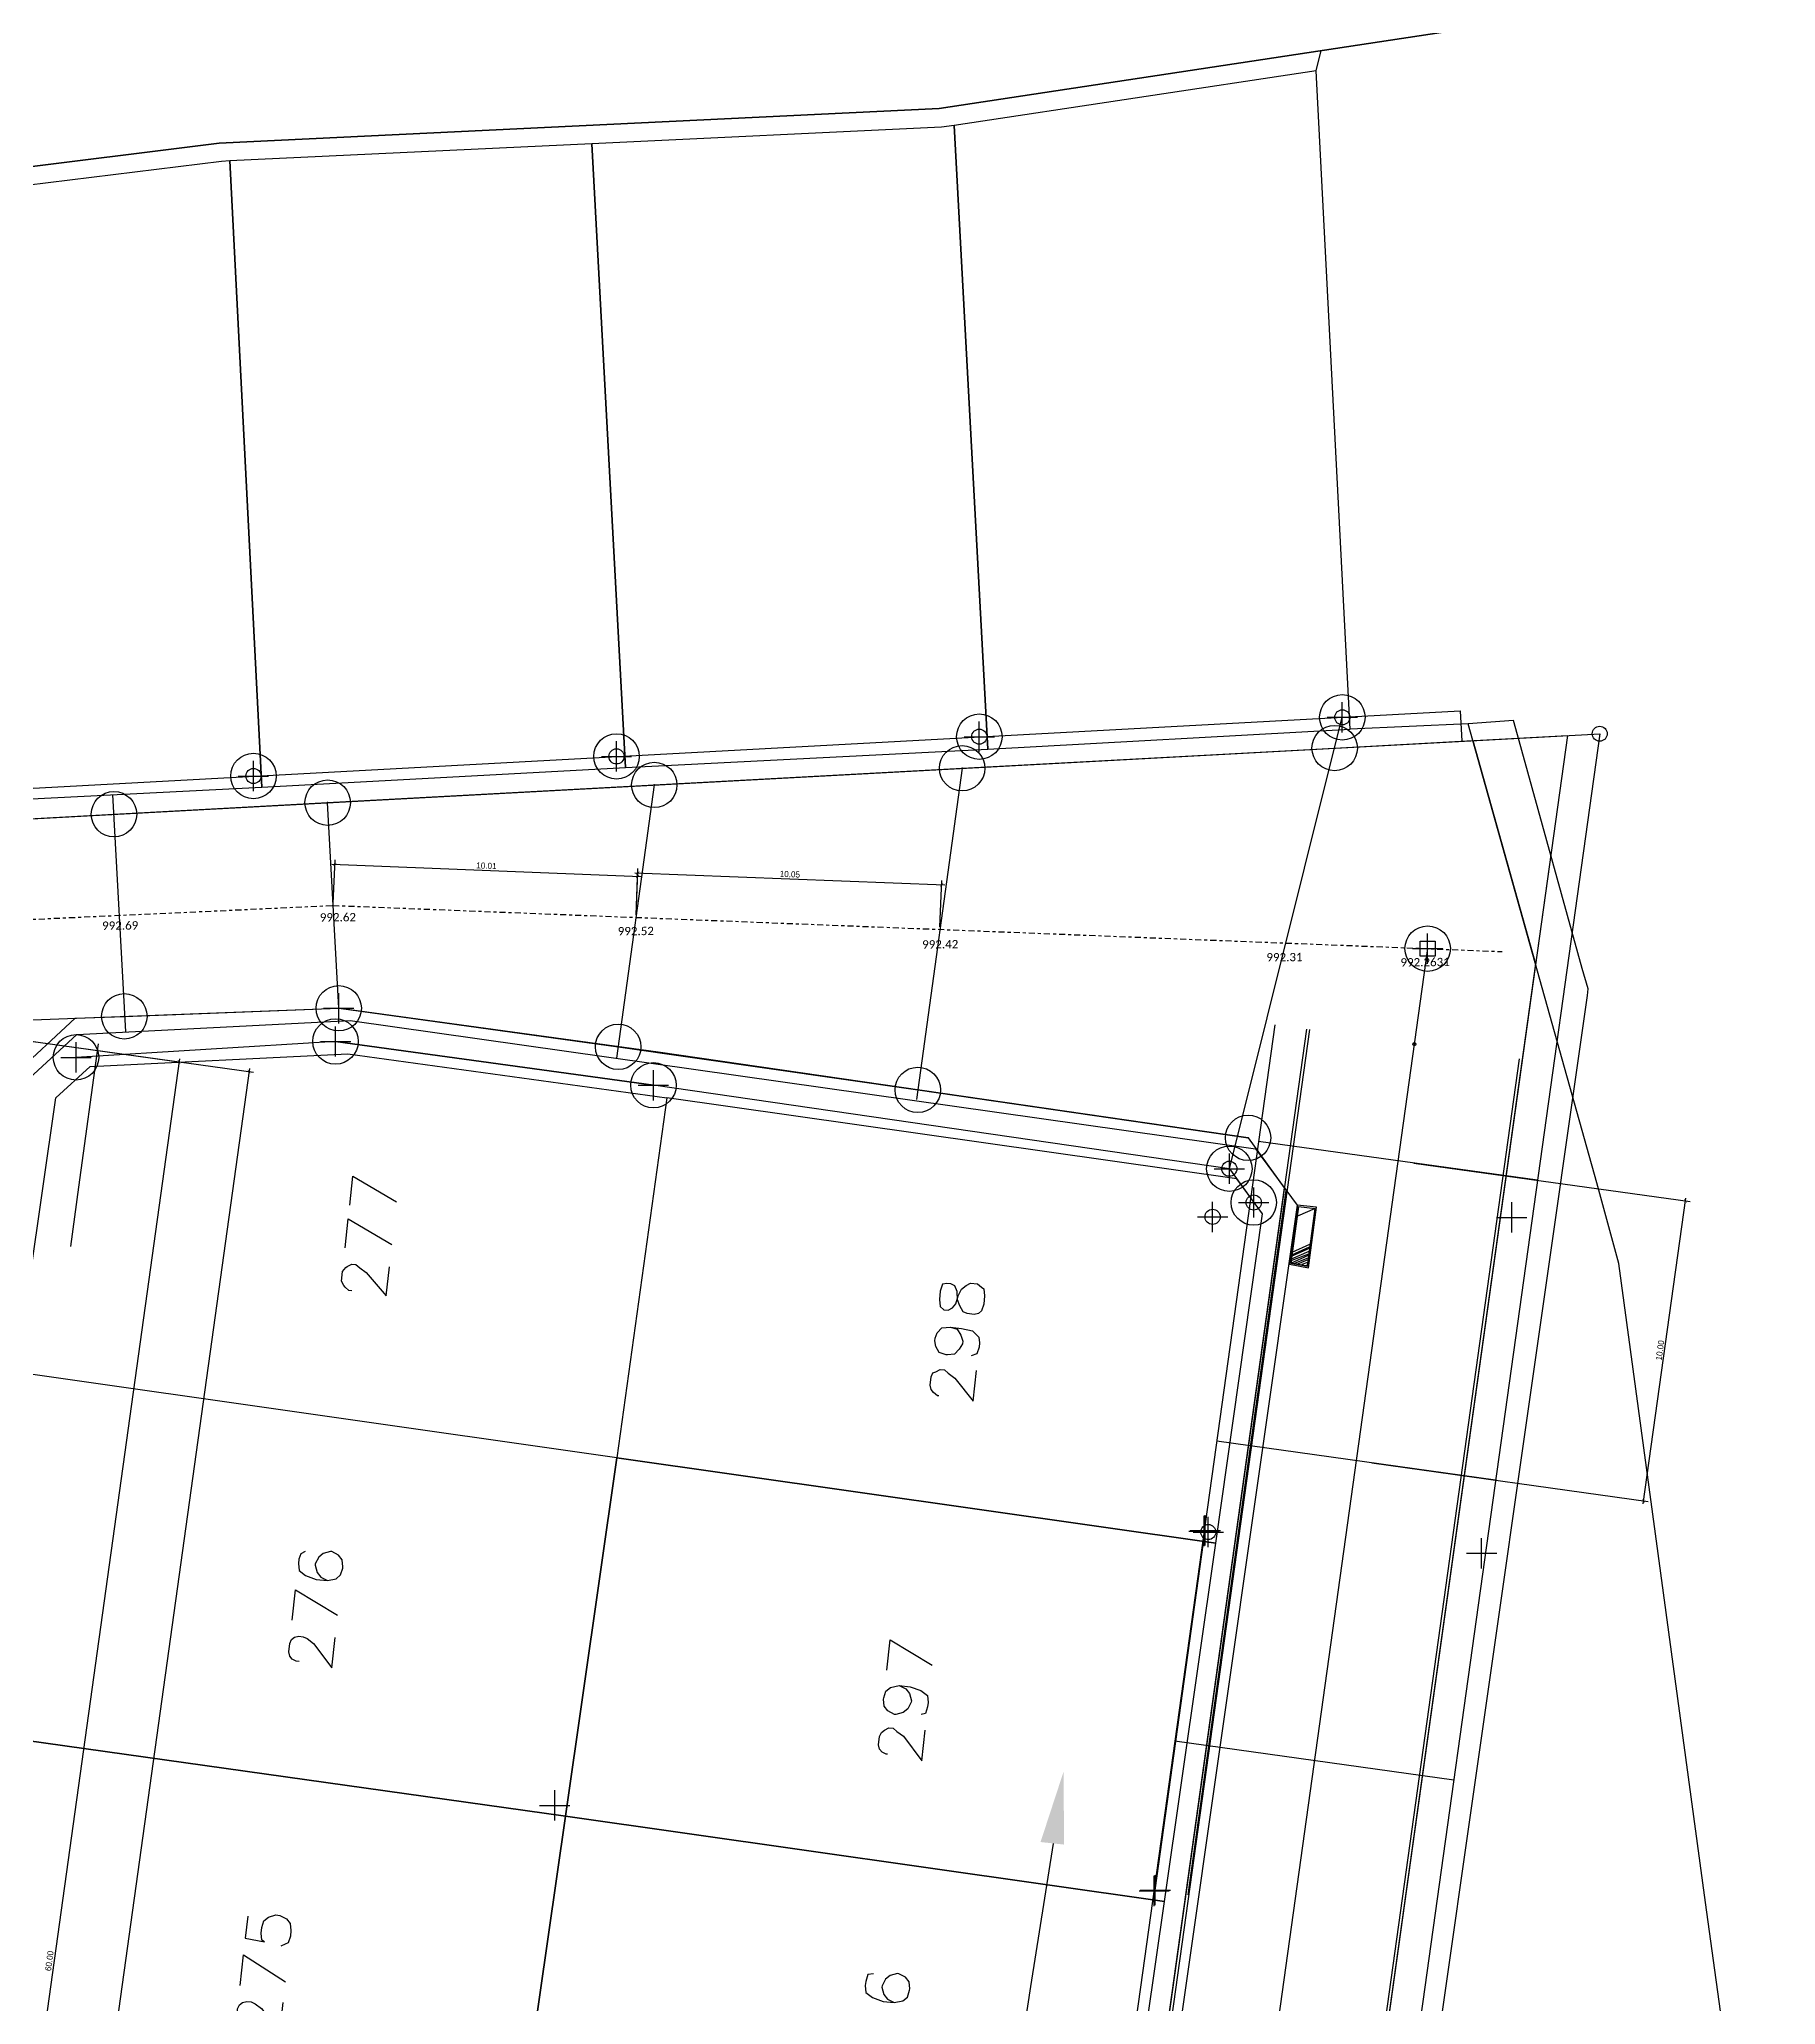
# Model space of a CAD drawing. Header units: metres. Extents: x 678 to 2349, y 417 to 1219.
# Drawn here: x 1029.1 to 1086.5, y 1113.1 to 1178 of the extents above; entities that cross this region are included whole.
import ezdxf

# ---------------------------------------------------------------- set-up
doc = ezdxf.new("R2010")
doc.units = ezdxf.units.M
doc.header["$PDMODE"] = 32
doc.header["$PDSIZE"] = 1.5
doc.linetypes.add('CENTRO1', pattern=[0.44, 0.2, -0.08, 0.08, -0.08])
for name, color, linetype in [('12-CONDICIONES EXISTENTES', 2, 'Continuous'), ('C-ANNO-MATC-TEXT', 150, 'Continuous'), ('C-ROAD-CNTR-N', 92, 'Continuous'), ('C-ROAD-PROF-TEXT', 11, 'Continuous'), ('C-ROAD-STAN', 11, 'Continuous'), ('PUNTOS V', 4, 'Continuous'), ('V-NODE', 1, 'Continuous'), ('V-SITE-VEGE', 80, 'Continuous')]:
    doc.layers.add(name, color=color, linetype=linetype)
for name, color, linetype, true_color in [('PDF2_area escolar', 7, 'Continuous', 0x989898), ('PDF_Geometry', 7, 'Continuous', 0x797979), ('PDF_Solid Fills', 7, 'Continuous', 0x797979)]:
    doc.layers.add(name, color=color, linetype=linetype, true_color=true_color)
doc.styles.add('CITY2', font='stylu.ttf', dxfattribs={"height": 0.2})
doc.styles.get("Standard").update_dxf_attribs({"font": 'arial.ttf'})
doc.dimstyles.new('COTAS2', dxfattribs={"dimtxt": 0.02, "dimasz": 0.1, "dimexe": 0.15, "dimexo": 0.08, "dimgap": 0.05, "dimtad": 1, "dimzin": 0, "dimdsep": 46, "dimtxsty": 'CITY2', "dimblk": 'ARCHTICK', "dimcen": 1, "dimdle": 0.1, "dimclrd": 1, "dimclre": 1, "dimclrt": 2, "dimadec": 0, "dimazin": 0, "dimtfac": 1, "dimtofl": 0, "dimtmove": 0, "dimatfit": 3, "dimldrblk": 'ARCHTICK', "dimfxl": 0.18, "dimtolj": 1, "dimtzin": 0, "dimarcsym": 0})

# ---------------------------------------------------------------- blocks, each defined once
blk = doc.blocks.new('base')
at = {"layer": 'PDF_Geometry', "lineweight": 25, "extrusion": (-0.000787417, 0.063364, 0.99799), "elevation": 0.026}
for points in [[(-314.355, -197.288), (-299.601, -195.681), (-292.744, -194.188), (-282.663, -192.111), (-274.476, -190.361), (-258.037, -185.154), (-248.029, -180.61), (-240.539, -177.71), (-228.643, -174.042), (-222.733, -172.714), (-217.384, -171.04), (-209.935, -169.248), (-202.16, -164.759), (-196.196, -160.284), (-195.073, -159.817), (-178.095, -157.457), (-154.298, -156.614), (-136.667, -154.611), (-124.436, -153.164), (-118.066, -151.474), (-100.79, -146.646), (-80.955, -140.967), (-73.385, -139.328), (-61.694, -135.822), (-40.504, -131.604), (-37.727, -130.872), (-17.661, -129.441), (1.311, -127.461), (21.092, -124.929), (41.006, -122.83), (47.376, -123.458), (63.592, -123.186), (81.402, -124.312), (85.639, -96.072), (88.705, -66.393), (92.811, -40.781), (97.16, -22.386), (100.596, -1.562), (102.483, 8.32), (109.691, 37.361), (117.528, 76.62), (126.217, 115.638), (131.513, 149.592), (134.682, 173.973), (136.916, 195.591), (139.956, 229.678), (141.558, 250.676), (142.614, 271.37), (143.252, 283.21), (147.066, 312.938), (152.58, 355.631), (153.554, 396.042), (150.869, 418.02), (151.777, 438.639), (150.959, 458.028), (151.777, 438.639), (150.869, 418.02), (153.554, 396.042), (152.58, 355.631), (147.066, 312.938), (143.252, 283.21), (142.614, 271.37), (141.558, 250.676), (139.956, 229.678), (136.916, 195.591), (134.682, 173.973), (131.513, 149.592), (126.217, 115.638), (117.528, 76.62), (109.691, 37.361), (102.483, 8.32), (100.596, -1.562), (97.16, -22.386), (92.811, -40.781), (88.705, -66.393), (85.639, -96.072), (81.402, -124.312), (63.592, -123.186), (47.376, -123.458), (41.006, -122.83), (21.092, -124.929), (1.311, -127.461), (-17.661, -129.441), (-37.727, -130.872), (-40.504, -131.604), (-61.694, -135.822), (-73.385, -139.328), (-80.955, -140.967), (-100.79, -146.646), (-118.066, -151.474), (-124.436, -153.164), (-136.667, -154.611), (-154.298, -156.614), (-178.095, -157.457), (-195.073, -159.817), (-196.196, -160.284), (-202.16, -164.759), (-209.935, -169.248), (-217.384, -171.04), (-222.733, -172.714), (-228.643, -174.042), (-240.539, -177.71), (-248.029, -180.61), (-258.037, -185.154), (-274.476, -190.361), (-282.663, -192.111), (-292.744, -194.188), (-299.601, -195.681), (-314.355, -197.288), (-312.178, -178.446), (-309.146, -157.898), (-306.876, -132.899), (-305.823, -118.002), (-298.643, -78.802), (-291.055, -45.077), (-282.252, -15.116), (-275.645, 10.473), (-270.319, 33.898), (-263.825, 63.164), (-258.15, 86.408), (-284.424, 123.888)], [(-212.717, -13.755), (-225.054, -11.852), (-224.271, -6.892), (-226.643, -6.56), (-224.271, -6.892), (-225.054, -11.852), (-212.717, -13.755), (-212.402, -16.529), (-210.533, -31.037), (-208.664, -45.544), (-208.205, -49.819), (-207.573, -57.268), (-206.945, -64.763), (-206.131, -70.704), (-205.316, -76.645), (-202.67, -97.785), (-200.074, -118.964), (-199.377, -121.645), (-195.323, -136.879), (-191.412, -136.748), (-190.561, -158.552), (-190.735, -159.226), (-195.073, -159.817), (-196.196, -160.284), (-202.16, -164.759), (-209.935, -169.248), (-213.277, -170.051), (-213.359, -169.577), (-218.448, -150.23), (-210.166, -148.075), (-219.749, -78.662), (-229.377, -9.244), (-211.582, -137.888)], [(-183.278, -24.583), (-189.381, -23.662), (-189.487, -24.159), (-189.624, -24.143), (-189.441, -23.005), (-188.857, -19.32), (-188.78, -18.68), (-182.363, -19.685), (-199.15, -127.84), (-199.177, -128.068), (-198.98, -128.741), (-196.947, -136.498), (-196.819, -136.977), (-195.323, -136.879)], [(-149.925, -126.861), (-149.215, -122.124), (-148.932, -120.164)], [(-158.172, -121.416), (-158.288, -122.376), (-159.713, -121.508)], [(-189.512, -120.979), (-189.241, -119.11), (-189.784, -118.998), (-190.061, -120.912), (-189.474, -120.659)], [(-158.001, -119.999), (-158.117, -120.959), (-159.543, -120.091)], [(-189.241, -119.11), (-189.828, -119.364)], [(-189.252, -119.201), (-189.833, -119.41)], [(-189.257, -119.247), (-189.844, -119.501)], [(-189.268, -119.339), (-189.856, -119.592)], [(-189.274, -119.384), (-189.861, -119.638)], [(-189.285, -119.476), (-189.872, -119.73)], [(-189.332, -119.099), (-189.817, -119.273)], [(-158.202, -118.584), (-158.11, -118.595), (-157.984, -118.702), (-157.944, -118.754), (-157.869, -118.902), (-157.908, -119.222), (-158.016, -119.348), (-158.067, -119.388), (-158.215, -119.463), (-158.352, -119.446), (-158.478, -119.339), (-158.69, -119.174), (-159.339, -118.4), (-159.455, -119.36)], [(-189.469, -119.083), (-189.811, -119.227)], [(-189.607, -119.066), (-189.8, -119.135)], [(-189.692, -119.009), (-189.789, -119.044)], [(-177.966, -117.13), (-178.189, -117.056), (-178.304, -116.857), (-178.374, -116.663), (-178.363, -116.572), (-178.249, -116.4), (-178.09, -116.234), (-177.856, -116.216), (-177.81, -116.221), (-177.587, -116.294), (-177.472, -116.494), (-177.448, -116.682), (-177.459, -116.773), (-177.527, -116.951), (-177.686, -117.117), (-177.966, -117.13), (-178.332, -117.086), (-178.692, -116.996), (-178.898, -116.786), (-178.922, -116.597), (-178.906, -116.46), (-178.832, -116.237), (-178.638, -116.168)], [(-177.554, -114.861), (-177.508, -114.866), (-177.382, -114.974), (-177.301, -115.077), (-177.272, -115.219), (-177.305, -115.494), (-177.367, -115.625), (-177.464, -115.66), (-177.613, -115.735), (-177.75, -115.718), (-177.876, -115.61), (-178.088, -115.446), (-178.691, -114.677), (-178.812, -115.683)], [(-156.561, -109.971), (-156.413, -109.896), (-156.345, -109.718), (-156.329, -109.581), (-156.347, -109.347), (-156.559, -109.183), (-156.914, -109.047), (-157.279, -109.003), (-157.565, -109.061), (-157.718, -109.182), (-157.791, -109.405), (-157.797, -109.451), (-157.779, -109.685), (-157.658, -109.839), (-157.441, -109.957), (-157.395, -109.963), (-157.155, -109.899), (-157.002, -109.778), (-156.883, -109.561), (-156.877, -109.515), (-156.941, -109.276), (-157.062, -109.122), (-157.279, -109.003)], [(-156.103, -107.707), (-156.224, -108.713), (-157.604, -107.851)], [(-156.309, -106.338), (-156.218, -106.349), (-156.086, -106.411), (-156.006, -106.513), (-155.976, -106.656), (-156.009, -106.93), (-156.072, -107.062), (-156.174, -107.142), (-156.317, -107.172), (-156.454, -107.155), (-156.585, -107.093), (-156.797, -106.928), (-157.395, -106.114), (-157.516, -107.12)], [(-175.721, -105.807), (-175.842, -106.813), (-177.222, -105.951)], [(-176.123, -105.295), (-176.34, -105.176), (-176.461, -105.023), (-176.525, -104.783), (-176.519, -104.737), (-176.4, -104.52), (-176.247, -104.399), (-176.007, -104.335), (-175.962, -104.341), (-175.744, -104.46), (-175.623, -104.614), (-175.605, -104.848), (-175.611, -104.893), (-175.684, -105.116), (-175.838, -105.237), (-176.123, -105.295), (-176.489, -105.251), (-176.843, -105.116), (-177.055, -104.951), (-177.073, -104.717), (-177.057, -104.58), (-176.984, -104.357), (-176.841, -104.328)], [(-175.71, -103.026), (-175.665, -103.032), (-175.533, -103.094), (-175.453, -103.197), (-175.424, -103.339), (-175.457, -103.614), (-175.519, -103.745), (-175.621, -103.826), (-175.769, -103.9), (-175.907, -103.884), (-176.033, -103.776), (-176.245, -103.611), (-176.842, -102.797), (-176.963, -103.803)], [(-181.143, -100.007), (-180.342, -95.281), (-180.014, -93.327)], [(-154.508, -97.93), (-154.42, -97.198), (-155.054, -97.076), (-154.968, -97.132), (-154.95, -97.366), (-154.972, -97.549), (-155.045, -97.772), (-155.199, -97.893), (-155.438, -97.957), (-155.576, -97.94), (-155.793, -97.821), (-155.914, -97.668), (-155.932, -97.434), (-155.91, -97.251), (-155.837, -97.028), (-155.74, -96.993), (-155.591, -96.918)], [(-154.232, -95.644), (-154.354, -96.65), (-155.728, -95.742)], [(-175.16, -95.766), (-174.972, -95.742), (-174.899, -95.519), (-174.882, -95.382), (-174.9, -95.148), (-175.112, -94.984), (-175.467, -94.848), (-175.833, -94.804), (-176.118, -94.862), (-176.272, -94.983), (-176.345, -95.206), (-176.35, -95.252), (-176.332, -95.486), (-176.212, -95.64), (-175.994, -95.758), (-175.948, -95.764), (-175.709, -95.7), (-175.555, -95.579), (-175.436, -95.362), (-175.431, -95.316), (-175.495, -95.077), (-175.615, -94.923), (-175.833, -94.804)], [(-154.438, -94.275), (-154.347, -94.286), (-154.215, -94.348), (-154.135, -94.451), (-154.106, -94.593), (-154.139, -94.867), (-154.201, -94.999), (-154.303, -95.079), (-154.446, -95.109), (-154.583, -95.092), (-154.715, -95.03), (-154.927, -94.865), (-155.524, -94.051), (-155.645, -95.057)]]:
    blk.add_lwpolyline(points, dxfattribs=at)
for points in [[(-178.583, -156.888), (-179.434, -136.243), (-191.412, -136.748), (-190.561, -158.552)], [(-166.61, -156.429), (-167.462, -135.784), (-179.434, -136.243), (-178.583, -156.888), (-178.16, -156.846)], [(-154.643, -156.016), (-155.438, -135.285), (-167.462, -135.784), (-166.61, -156.429)], [(-140.734, -154.492), (-143.465, -134.827), (-155.438, -135.285), (-154.643, -156.016), (-154.363, -156.004)], [(-158.259, -127.526), (-188.122, -122.908), (-189.472, -121.03), (-173.08, -15.378), (-171.202, -14.027), (-132.739, -20.006), (-131.388, -21.885), (-147.503, -125.622), (-149.221, -127.178)], [(-168.692, -124.832), (-166.889, -112.946), (-147.089, -116.027), (-148.505, -125.084), (-149.648, -126.106), (-158.172, -126.424)], [(-186.644, -109.871), (-188.326, -120.751), (-187.492, -121.917), (-168.692, -124.832), (-166.889, -112.946)], [(-189.472, -121.03), (-189.19, -119.07), (-189.824, -118.947), (-190.112, -120.953)], [(-189.784, -118.998), (-189.241, -119.11), (-189.512, -120.979), (-190.061, -120.912)], [(-177.614, -118.053), (-177.632, -117.819), (-177.758, -117.711), (-177.895, -117.695), (-178.043, -117.77), (-178.151, -117.896), (-178.23, -118.164), (-178.349, -118.382), (-178.502, -118.503), (-178.651, -118.578), (-178.879, -118.55), (-179.005, -118.442), (-179.091, -118.385), (-179.109, -118.151), (-179.076, -117.877), (-179.003, -117.654), (-178.901, -117.574), (-178.758, -117.544), (-178.529, -117.572), (-178.398, -117.634), (-178.283, -117.834), (-178.213, -118.027), (-178.201, -118.307), (-178.131, -118.501), (-178, -118.563), (-177.863, -118.58), (-177.72, -118.551), (-177.647, -118.327)], [(-165.046, -101.112), (-166.889, -112.946), (-147.089, -116.027), (-145.241, -104.147)], [(-184.801, -98.036), (-186.644, -109.871), (-166.889, -112.946), (-165.046, -101.112)], [(-163.198, -89.232), (-165.046, -101.112), (-145.241, -104.147), (-143.443, -92.307)], [(-182.952, -86.156), (-184.801, -98.036), (-165.046, -101.112), (-163.198, -89.232)]]:
    blk.add_lwpolyline(points, close=True, dxfattribs=at)
blk = doc.blocks.new('*U3341')
at = {"color": 0, "linetype": 'ByBlock', "lineweight": -2, "transparency": 16777216}
for p, q in [((-1, 0), (1, 0)), ((0, -1), (0, 1))]:
    blk.add_line(p, q, dxfattribs=at)
blk.add_circle((0, 0), 0.5, dxfattribs=at)
blk = doc.blocks.new('*U3521', base_point=(1036.209, 1153.637, 993.906))
at = {"layer": 'V-NODE', "color": 90, "lineweight": -2, "xscale": 0.5, "yscale": 0.5, "zscale": 0.5}
blk.add_blockref('*U3341', (1036.209, 1153.637, 993.906), dxfattribs=at)
blk = doc.blocks.new('*U3524', base_point=(1048.204, 1154.285, 993.648))
at = {"layer": 'V-NODE', "color": 90, "lineweight": -2, "xscale": 0.5, "yscale": 0.5, "zscale": 0.5}
blk.add_blockref('*U3341', (1048.204, 1154.285, 993.648), dxfattribs=at)
blk = doc.blocks.new('*U3527', base_point=(1060.19, 1154.936, 993.392))
at = {"layer": 'V-NODE', "color": 90, "lineweight": -2, "xscale": 0.5, "yscale": 0.5, "zscale": 0.5}
blk.add_blockref('*U3341', (1060.19, 1154.936, 993.392), dxfattribs=at)
blk = doc.blocks.new('*U3530', base_point=(1072.184, 1155.575, 992.849))
at = {"layer": 'V-NODE', "color": 90, "lineweight": -2, "xscale": 0.5, "yscale": 0.5, "zscale": 0.5}
blk.add_blockref('*U3341', (1072.184, 1155.575, 992.849), dxfattribs=at)
blk = doc.blocks.new('*U3533', base_point=(1069.257, 1139.552, 993.606))
at = {"layer": 'V-NODE', "color": 90, "lineweight": -2, "xscale": 0.5, "yscale": 0.5, "zscale": 0.5}
blk.add_blockref('*U3341', (1069.257, 1139.552, 993.606), dxfattribs=at)
blk = doc.blocks.new('*U3536', base_point=(1069.257, 1139.554, 993.958))
at = {"layer": 'V-NODE', "color": 90, "lineweight": -2, "xscale": 0.5, "yscale": 0.5, "zscale": 0.5}
blk.add_blockref('*U3341', (1069.257, 1139.554, 993.958), dxfattribs=at)
blk = doc.blocks.new('*U3539', base_point=(1068.451, 1140.667, 993.96))
at = {"layer": 'V-NODE', "color": 90, "lineweight": -2, "xscale": 0.5, "yscale": 0.5, "zscale": 0.5}
blk.add_blockref('*U3341', (1068.451, 1140.667, 993.96), dxfattribs=at)
blk = doc.blocks.new('*U3542', base_point=(1067.756, 1128.669, 994.672))
at = {"layer": 'V-NODE', "color": 90, "lineweight": -2, "xscale": 0.5, "yscale": 0.5, "zscale": 0.5}
blk.add_blockref('*U3341', (1067.756, 1128.669, 994.672), dxfattribs=at)
blk = doc.blocks.new('*U3934')
at = {"color": 0, "linetype": 'ByBlock', "lineweight": -2, "transparency": 16777216}
for p, q in [((-1, 0), (1, 0)), ((0, -1), (0, 1))]:
    blk.add_line(p, q, dxfattribs=at)
blk = doc.blocks.new('*U3940', base_point=(1046.163, 1119.641, 995.515))
at = {"layer": 'V-NODE', "lineweight": -2, "xscale": 0.5, "yscale": 0.5, "zscale": 0.5}
blk.add_blockref('*U3934', (1046.163, 1119.641, 995.515), dxfattribs=at)
blk = doc.blocks.new('*U3943', base_point=(1066.004, 1116.841, 995.244))
at = {"layer": 'V-NODE', "lineweight": -2, "xscale": 0.5, "yscale": 0.5, "zscale": 0.5}
blk.add_blockref('*U3934', (1066.004, 1116.841, 995.244), dxfattribs=at)
blk = doc.blocks.new('*U3946', base_point=(1067.655, 1128.723, 994.471))
at = {"layer": 'V-NODE', "lineweight": -2, "xscale": 0.5, "yscale": 0.5, "zscale": 0.5}
blk.add_blockref('*U3934', (1067.655, 1128.723, 994.471), dxfattribs=at)
blk = doc.blocks.new('*U4152')
at = {"color": 0, "linetype": 'ByBlock', "lineweight": -2, "transparency": 16777216}
for p, q in [((-1, 0), (1, 0)), ((0, -1), (0, 1))]:
    blk.add_line(p, q, dxfattribs=at)
blk = doc.blocks.new('*U4287', base_point=(1030.346, 1144.345, 994.543))
at = {"layer": 'V-NODE', "color": 4, "lineweight": -2, "xscale": 0.5, "yscale": 0.5, "zscale": 0.5}
blk.add_blockref('*U4152', (1030.346, 1144.345, 994.543), dxfattribs=at)
blk = doc.blocks.new('*U4290', base_point=(1038.921, 1144.87, 994.381))
at = {"layer": 'V-NODE', "color": 4, "lineweight": -2, "xscale": 0.5, "yscale": 0.5, "zscale": 0.5}
blk.add_blockref('*U4152', (1038.921, 1144.87, 994.381), dxfattribs=at)
blk = doc.blocks.new('*U4293', base_point=(1039.028, 1145.966, 994.435))
at = {"layer": 'V-NODE', "color": 4, "lineweight": -2, "xscale": 0.5, "yscale": 0.5, "zscale": 0.5}
blk.add_blockref('*U4152', (1039.028, 1145.966, 994.435), dxfattribs=at)
blk = doc.blocks.new('*U4296', base_point=(1039.028, 1145.966, 994.435))
at = {"layer": 'V-NODE', "color": 4, "lineweight": -2, "xscale": 0.5, "yscale": 0.5, "zscale": 0.5}
blk.add_blockref('*U4152', (1039.028, 1145.966, 994.435), dxfattribs=at)
blk = doc.blocks.new('*U4299', base_point=(1049.424, 1143.424, 994.376))
at = {"layer": 'V-NODE', "color": 4, "lineweight": -2, "xscale": 0.5, "yscale": 0.5, "zscale": 0.5}
blk.add_blockref('*U4152', (1049.424, 1143.424, 994.376), dxfattribs=at)
blk = doc.blocks.new('_ArchTick')
at = {"color": 0, "linetype": 'ByBlock', "const_width": 0.15}
blk.add_lwpolyline([(-0.5, -0.5), (0.5, 0.5)], dxfattribs=at)
blk = doc.blocks.new('*D4300')
at = {"layer": 'Defpoints', "color": 0, "transparency": 16777216}
for p in [(1048.902, 1150.323), (1038.844, 1149.362, 994.299), (1048.848, 1148.967, 994.299)]:
    blk.add_point(p, dxfattribs=at)
at = {"layer": 'PUNTOS V', "color": 1, "linetype": 'Continuous', "lineweight": -2, "transparency": 16777216}
for p, q in [((1038.847, 1149.442), (1038.903, 1150.867)), ((1048.851, 1149.047), (1048.908, 1150.472))]:
    blk.add_line(p, q, dxfattribs=at)
at = {"layer": 'PUNTOS V', "color": 1, "lineweight": -2, "transparency": 16777216}
blk.add_line((1038.798, 1150.721), (1049.002, 1150.319), dxfattribs=at)
at = {"layer": 'PUNTOS V', "color": 1, "lineweight": -2, "transparency": 16777216, "xscale": 0.1, "yscale": 0.1, "zscale": 0.1}
for p, rotation in [((1038.897, 1150.717), 177.7425708692735), ((1048.902, 1150.323), 357.7425708692734)]:
    blk.add_blockref('_ArchTick', p, dxfattribs=dict(at, rotation=rotation))
at = {"layer": 'PUNTOS V', "color": 2, "transparency": 16777216, "insert": (1043.906, 1150.673), "char_height": 0.2, "attachment_point": 5, "rotation": 357.74257, "style": 'CITY2'}
blk.add_mtext('\\A1;10.01', dxfattribs=at)
blk = doc.blocks.new('*D4303')
at = {"layer": 'Defpoints', "color": 0, "transparency": 16777216}
for p in [(1058.946, 1150.042), (1048.848, 1148.967, 994.299), (1058.888, 1148.572, 994.299)]:
    blk.add_point(p, dxfattribs=at)
at = {"layer": 'PUNTOS V', "color": 1, "lineweight": -2, "transparency": 16777216}
blk.add_line((1048.806, 1150.441), (1059.046, 1150.038), dxfattribs=at)
at = {"layer": 'PUNTOS V', "color": 1, "linetype": 'Continuous', "lineweight": -2, "transparency": 16777216}
for p, q in [((1048.851, 1149.047), (1048.912, 1150.587)), ((1058.891, 1148.651), (1058.952, 1150.191))]:
    blk.add_line(p, q, dxfattribs=at)
at = {"layer": 'PUNTOS V', "color": 1, "lineweight": -2, "transparency": 16777216, "xscale": 0.1, "yscale": 0.1, "zscale": 0.1}
for p, rotation in [((1048.906, 1150.437), 177.742570869275), ((1058.946, 1150.042), 357.742570869275)]:
    blk.add_blockref('_ArchTick', p, dxfattribs=dict(at, rotation=rotation))
at = {"layer": 'PUNTOS V', "color": 2, "transparency": 16777216, "insert": (1053.932, 1150.394), "char_height": 0.2, "attachment_point": 5, "rotation": 357.74257, "style": 'CITY2'}
blk.add_mtext('\\A1;10.05', dxfattribs=at)
blk = doc.blocks.new('*D4327')
at = {"layer": 'Defpoints', "color": 0, "transparency": 16777216}
for p in [(1024.857, 1145.434, 2001.659), (1010.026, 1038.779, 2001.659), (1021.231, 1037.22)]:
    blk.add_point(p, dxfattribs=at)
at = {"layer": 'PUNTOS V', "color": 1, "linetype": 'Continuous', "lineweight": -2, "transparency": 16777216}
for p, q in [((1024.936, 1145.423), (1036.211, 1143.855)), ((1010.105, 1038.768), (1021.38, 1037.2))]:
    blk.add_line(p, q, dxfattribs=at)
at = {"layer": 'PUNTOS V', "color": 1, "lineweight": -2, "transparency": 16777216}
blk.add_line((1036.076, 1143.975), (1021.217, 1037.121), dxfattribs=at)
at = {"layer": 'PUNTOS V', "color": 1, "lineweight": -2, "transparency": 16777216, "xscale": 0.1, "yscale": 0.1, "zscale": 0.1}
for p, rotation in [((1036.062, 1143.876), 82.08340554264227), ((1021.231, 1037.22), 262.0834055426423)]:
    blk.add_blockref('_ArchTick', p, dxfattribs=dict(at, rotation=rotation))
at = {"layer": 'PUNTOS V', "color": 2, "transparency": 16777216, "insert": (1028.487, 1090.543), "char_height": 0.2, "attachment_point": 5, "rotation": 82.08341, "style": 'CITY2'}
blk.add_mtext('\\A1;107.68', dxfattribs=at)
blk = doc.blocks.new('*D4368')
at = {"layer": '12-CONDICIONES EXISTENTES', "color": 1, "linetype": 'Continuous', "lineweight": -2, "transparency": 16777216}
for p, q in [((1024.936, 1145.423), (1033.898, 1144.177)), ((1016.674, 1085.994), (1025.636, 1084.748))]:
    blk.add_line(p, q, dxfattribs=at)
at = {"layer": '12-CONDICIONES EXISTENTES', "color": 1, "lineweight": -2, "transparency": 16777216}
blk.add_line((1033.763, 1144.296), (1025.474, 1084.67), dxfattribs=at)
at = {"layer": 'Defpoints', "color": 0, "transparency": 16777216}
for p in [(1024.857, 1145.434, 994.107), (1016.595, 1086.005, 994.107), (1025.488, 1084.769)]:
    blk.add_point(p, dxfattribs=at)
at = {"layer": '12-CONDICIONES EXISTENTES', "color": 1, "lineweight": -2, "transparency": 16777216, "xscale": 0.1, "yscale": 0.1, "zscale": 0.1}
for p, rotation in [((1033.75, 1144.197), 82.08515434833222), ((1025.488, 1084.769), 262.0851543483322)]:
    blk.add_blockref('_ArchTick', p, dxfattribs=dict(at, rotation=rotation))
at = {"layer": '12-CONDICIONES EXISTENTES', "color": 2, "transparency": 16777216, "insert": (1029.466, 1114.504), "char_height": 0.2, "attachment_point": 5, "rotation": 82.08515, "style": 'CITY2'}
blk.add_mtext('\\A1;60.00', dxfattribs=at)
blk = doc.blocks.new('*U4421')
at = {"color": 0, "linetype": 'ByBlock', "lineweight": -2, "transparency": 16777216}
for p, q in [((-1, 0), (1, 0)), ((0, -1), (0, 1))]:
    blk.add_line(p, q, dxfattribs=at)
blk = doc.blocks.new('*U4712', base_point=(1065.965, 1116.818, 995.432))
at = {"layer": 'V-NODE', "color": 5, "lineweight": -2, "xscale": 0.5, "yscale": 0.5, "zscale": 0.5}
blk.add_blockref('*U4421', (1065.965, 1116.818, 995.432), dxfattribs=at)
blk = doc.blocks.new('*U4715', base_point=(1067.615, 1128.705, 994.654))
at = {"layer": 'V-NODE', "color": 5, "lineweight": -2, "xscale": 0.5, "yscale": 0.5, "zscale": 0.5}
blk.add_blockref('*U4421', (1067.615, 1128.705, 994.654), dxfattribs=at)
blk = doc.blocks.new('*U4811', base_point=(1076.781, 1127.968, 994.372))
at = {"layer": 'V-NODE', "color": 5, "lineweight": -2, "xscale": 0.5, "yscale": 0.5, "zscale": 0.5}
blk.add_blockref('*U4421', (1076.781, 1127.968, 994.372), dxfattribs=at)
blk = doc.blocks.new('*U4814', base_point=(1077.78, 1139.06, 993.6))
at = {"layer": 'V-NODE', "color": 5, "lineweight": -2, "xscale": 0.5, "yscale": 0.5, "zscale": 0.5}
blk.add_blockref('*U4421', (1077.78, 1139.06, 993.6), dxfattribs=at)
blk = doc.blocks.new('*D4906')
at = {"layer": '12-CONDICIONES EXISTENTES', "color": 1, "linetype": 'Continuous', "lineweight": -2, "transparency": 16777216}
for p, q in [((1074.542, 1140.855), (1083.671, 1139.58)), ((1073.16, 1130.951), (1082.289, 1129.676))]:
    blk.add_line(p, q, dxfattribs=at)
at = {"layer": '12-CONDICIONES EXISTENTES', "color": 1, "lineweight": -2, "transparency": 16777216}
blk.add_line((1082.126, 1129.598), (1083.537, 1139.7), dxfattribs=at)
at = {"layer": 'Defpoints', "color": 0, "transparency": 16777216}
for p in [(1074.463, 1140.866, 996.877), (1083.523, 1139.601), (1073.08, 1130.962, 996.877)]:
    blk.add_point(p, dxfattribs=at)
at = {"layer": '12-CONDICIONES EXISTENTES', "color": 1, "lineweight": -2, "transparency": 16777216, "xscale": 0.1, "yscale": 0.1, "zscale": 0.1}
for p, rotation in [((1083.523, 1139.601), 82.05294046129877), ((1082.14, 1129.697), 262.0529404612988)]:
    blk.add_blockref('_ArchTick', p, dxfattribs=dict(at, rotation=rotation))
at = {"layer": '12-CONDICIONES EXISTENTES', "color": 2, "transparency": 16777216, "insert": (1082.679, 1134.67), "char_height": 0.2, "attachment_point": 5, "rotation": 82.05294, "style": 'CITY2'}
blk.add_mtext('\\A1;10.00', dxfattribs=at)
blk = doc.blocks.new('*U4907')
at = {"color": 0, "linetype": 'ByBlock', "lineweight": -2, "transparency": 16777216}
for p, q in [((-1, 0), (1, 0)), ((0, -1), (0, 1))]:
    blk.add_line(p, q, dxfattribs=at)
blk.add_lwpolyline([(-0.5, -0.5), (-0.5, 0.5), (0.5, 0.5), (0.5, -0.5)], close=True, dxfattribs=at)

msp = doc.modelspace()

# ---------------------------------------------------------------- linework, layer by layer
msp.add_line((1078.56662, 1147.42961, 997.203), (1076.50099, 1154.80741, 994.299))
at = {"elevation": 997.203}
for points in [[(919.37678, 1124.87898), (928.44625, 1127.20783), (938.13203, 1129.69493), (947.8178, 1132.18204), (957.504, 1134.66752), (965.79503, 1136.79648), (971.64582, 1138.39351), (976.65462, 1139.764), (986.49814, 1142.284), (996.19135, 1144.754), (1005.87903, 1147.23366), (1012.87306, 1149.02051), (1024.40007, 1151.98483), (1031.60043, 1152.37491), (1038.66008, 1152.75737), (1049.45178, 1153.34201), (1059.62252, 1153.89301), (1071.92978, 1154.55976), (1076.50099, 1154.80741), (1078.56662, 1147.42961), (1062.39922, 1031.6162), (1113.68579, 1024.48299), (1093.55556, 1156.78071)], [(919.37678, 1124.87898), (928.44625, 1127.20783), (938.13203, 1129.69493), (971.64582, 1138.39351), (976.65462, 1139.764), (986.501, 1142.28473), (996.19135, 1144.754), (1005.876, 1147.24552), (1012.87306, 1149.02051), (1024.38577, 1151.98115), (1031.60043, 1152.37491), (1038.66008, 1152.75737), (1049.45178, 1153.34201), (1059.62252, 1153.89301), (1071.92978, 1154.55976), (1076.13239, 1154.78744), (1079.62014, 1154.97639), (1062.39922, 1031.6162), (1112.55312, 1024.64053)]]:
    msp.add_lwpolyline(points, dxfattribs=at)
at = {"elevation": 0.003}
msp.add_lwpolyline([(1055.41917, 1033.69195), (1054.1571, 1032.76256), (1015.11672, 1038.19251), (1013.82071, 1039.91108), (1028.25455, 1143.7276), (1030.3175, 1145.63878), (1031.94164, 1145.69979), (1039.028, 1145.966), (1048.25846, 1144.69252), (1058.15693, 1143.27009), (1069.06964, 1141.68885), (1070.26463, 1140.03573)], close=True, dxfattribs=at)
at = {"layer": '12-CONDICIONES EXISTENTES', "color": 1}
for points, elevation in [([(1024.85711, 1145.43367), (1039.02616, 1145.96592)], 994.43398), ([(1030.3175, 1145.63878), (1028.25455, 1143.7276)], 991.00429), ([(1038.91834, 1144.87037), (1030.346, 1144.345)], 994.63172), ([(1078.62933, 1140.2843), (1069.41864, 1141.5701)], 996.877), ([(1077.24675, 1130.38034), (1068.03606, 1131.66614)], 996.877), ([(1075.86417, 1120.47638), (1066.65348, 1121.76218)], 996.877)]:
    msp.add_lwpolyline(points, dxfattribs=dict(at, elevation=elevation))
msp.add_circle((1080.6884, 1155.03426, 0.003), 0.24827, dxfattribs=at)
for p in [(1072.184, 1155.575, 992.849), (1060.19, 1154.936, 993.392), (1048.204, 1154.285, 993.648), (1071.92978, 1154.55976, 992.63), (1036.209, 1153.637, 993.906), (1049.45178, 1153.34201, 994.299), (1059.62252, 1153.89301, 994.299), (1038.66008, 1152.75737, 994.434), (1031.60043, 1152.37491, 994.434), (1075.00245, 1147.93632, 0.003), (1031.94164, 1145.69979, 994.43398), (1039.02616, 1145.96592, 994.43398), (1038.91834, 1144.87037, 994.63172), (1030.346, 1144.345, 994.63172), (1048.25877, 1144.6948, 994.299), (1049.424, 1143.424), (1058.15693, 1143.27009, 994.299), (1069.06964, 1141.68885, 993.96), (1068.451, 1140.667, 993.96), (1069.257, 1139.552, 993.606)]:
    msp.add_point(p, dxfattribs=at)
at = {"layer": 'C-ROAD-CNTR-N', "color": 0, "linetype": 'Continuous', "lineweight": -3}
msp.add_line((1079.62014, 1154.97639, 0.003), (1038.89123, 863.21934, 0.003), dxfattribs=at)
at = {"layer": 'C-ROAD-CNTR-N', "color": 92, "linetype": 'Continuous', "lineweight": -3}
for p, q in [((1080.6884, 1155.03426, 0.003), (1039.93122, 863.07469, 0.003)), ((1075.00245, 1147.93632, 0.003), (1035.32555, 863.71527, 0.003)), ((1069.9566, 1145.42373, 0.003), (1030.71989, 864.35585, 0.003)), ((1071.09556, 1145.26474, 0.003), (1031.85892, 864.19738, 0.003)), ((1078.02833, 1144.29693, 0.003), (1038.79219, 863.23317, 0.003))]:
    msp.add_line(p, q, dxfattribs=at)
at = {"layer": 'C-ROAD-CNTR-N', "color": 7, "linetype": 'Continuous', "lineweight": -3}
for p, q in [((1070.99652, 1145.27856, 0.003), (1031.75988, 864.21121, 0.003)), ((1078.12788, 1144.28669, 0.003), (1038.89124, 863.21934, 0.003))]:
    msp.add_line(p, q, dxfattribs=at)
at = {"layer": 'C-ROAD-STAN', "color": 11, "linetype": 'Continuous', "lineweight": -3}
msp.add_circle((1074.56195, 1144.78083, 0.003), 0.05, dxfattribs=at)
at = {"layer": 'PDF_Solid Fills', "transparency": 33554559, "extrusion": (-0.000787417, 0.063364, 0.99799)}
msp.add_solid([(-1076.02835, -1040.01657, 1060.76006), (-1076.81749, -1042.33279, 1060.76006), (-1076.80538, -1039.92296, 1060.76006)], dxfattribs=at)
at = {"layer": 'PUNTOS V', "color": 1}
for p, q in [((1068.451, 1140.667, 993.96), (1072.184, 1155.575, 992.849)), ((1038.921, 1144.87, 994.38), (1049.424, 1143.424))]:
    msp.add_line(p, q, dxfattribs=at)
for points, elevation in [([(1012.624, 1149.989), (1024.247, 1152.978), (1076.07829, 1155.78597)], 994.299), ([(1024.247, 1152.978), (1076.07829, 1155.78597)], 994.107), ([(1076.07829, 1155.78597), (1076.13239, 1154.78744)], 994.107), ([(1012.87306, 1149.02051), (1024.40007, 1151.98483), (1080.6884, 1155.03426)], 994.299), ([(1059.62252, 1153.89301), (1058.11373, 1142.95692)], 994.299), ([(1031.98986, 1145.1866), (1031.56533, 1153.02284)], 994.434), ([(1049.45178, 1153.34201), (1048.20756, 1144.32362)], 994.299), ([(1039.028, 1145.966), (1038.66008, 1152.75737)], 994.434), ([(1069.06964, 1141.68885), (1049.57789, 1144.51319), (1039.07103, 1145.95972)], 993.96), ([(1068.451, 1140.667), (1049.424, 1143.424), (1038.921, 1144.87)], 993.96), ([(1069.06964, 1141.68885), (1070.32572, 1139.95121)], 993.96), ([(1068.451, 1140.667), (1069.257, 1139.552)], 993.96), ([(1067.09353, 1116.68961), (1070.32572, 1139.95121)], -2.846), ([(1066.004, 1116.841), (1067.655, 1128.723)], -2.846)]:
    msp.add_lwpolyline(points, dxfattribs=dict(at, elevation=elevation))
at = {"layer": 'PUNTOS V', "color": 2, "linetype": 'CENTRO1', "elevation": 994.299}
msp.add_lwpolyline([(1013.66954, 1145.90422), (1024.62022, 1148.70768), (1038.84404, 1149.36168), (1077.46309, 1147.83932)], dxfattribs=at)
at = {"layer": 'PUNTOS V', "color": 1}
msp.add_point((1049.424, 1143.424), dxfattribs=at)

# ---------------------------------------------------------------- block references
at = {"layer": 'C-ANNO-MATC-TEXT', "lineweight": -2, "xscale": 0.5, "yscale": 0.5, "zscale": 0.5}
msp.add_blockref('*U4907', (1075.002, 1147.936, 992.261), dxfattribs=at)
msp.add_blockref('*U4907', (1075.002, 1147.936, 992.261), dxfattribs=at)
at = {"layer": 'PDF2_area escolar'}
msp.add_blockref('base', (882.736, 1016.336, 999.038), dxfattribs=at)
at = {"layer": 'V-NODE'}
for name, p in [('*U3530', (1072.184, 1155.575, 992.849)), ('*U3527', (1060.19, 1154.936, 993.392)), ('*U3524', (1048.204, 1154.285, 993.648)), ('*U3521', (1036.209, 1153.637, 993.906)), ('*U3539', (1068.451, 1140.667, 993.96)), ('*U3533', (1069.257, 1139.552, 993.606)), ('*U3536', (1067.89797, 1139.07708, 993.958)), ('*U4814', (1077.782, 1139.058, 993.603)), ('*U4715', (1067.617, 1128.703, 994.657)), ('*U3946', (1067.655, 1128.723, -3.619)), ('*U3542', (1067.756, 1128.669, 994.672)), ('*U4811', (1076.783, 1127.966, 994.375)), ('*U3940', (1046.163, 1119.641, -2.575)), ('*U4712', (1065.967, 1116.816, 995.435)), ('*U3943', (1066.004, 1116.841, -2.846))]:
    msp.add_blockref(name, p, dxfattribs=at)
at = {"layer": 'V-SITE-VEGE'}
for name, p in [('*U4293', (1039.028, 1145.966, 994.434)), ('*U4296', (1039.028, 1145.966, 994.434)), ('*U4290', (1038.921, 1144.87, 994.38)), ('*U4287', (1030.346, 1144.345, 994.542)), ('*U4299', (1049.424, 1143.424, 994.375))]:
    msp.add_blockref(name, p, dxfattribs=at)

# ---------------------------------------------------------------- texts
at = {"layer": 'C-ROAD-PROF-TEXT', "color": 11, "linetype": 'Continuous', "lineweight": -3, "char_height": 0.3, "attachment_point": 8, "rotation": 0.5711077}
for s, insert in [('{\\fCalibri|b0|i0|c0|p34;\\H0.91667x;\\C256;992.62}', (1039.0005, 1148.8309)), ('{\\fCalibri|b0|i0|c0|p34;\\H0.91667x;\\C256;992.69}', (1031.80723, 1148.55767, 994.434)), ('{\\fCalibri|b0|i0|c0|p34;\\H0.91667x;\\C256;992.52}', (1048.84258, 1148.37509)), ('{\\fCalibri|b0|i0|c0|p34;\\H0.91667x;\\C256;992.42}', (1058.90074, 1147.93792)), ('{\\fCalibri|b0|i0|c0|p34;\\H0.91667x;\\C256;992.31}', (1070.2748, 1147.51334)), ('{\\fCalibri|b0|i0|c0|p34;\\H0.91667x;\\C256;992.2631}', (1074.9203, 1147.3479))]:
    msp.add_mtext(s, dxfattribs=dict(at, insert=insert))

# ---------------------------------------------------------------- dimensions: what is measured, and where the dimension line sits
at = {"layer": '12-CONDICIONES EXISTENTES', "color": 1}
for p1, p2, distance, picture, middle in [((1024.85711, 1145.43367, 994.107), (1016.59504, 1086.00524, 994.107), 8.97809, '*D4368', (1029.46565, 1114.50443)), ((1073.08046, 1130.96195, 996.877), (1074.46304, 1140.86591, 996.877), -9.14759, '*D4906', (1082.67938, 1134.67044))]:
    dim = msp.add_aligned_dim(p1=p1, p2=p2, distance=distance, dimstyle='COTAS2', dxfattribs=at)
    dim.commit()
    dim.dimension.update_dxf_attribs({"geometry": picture, "text_midpoint": middle})
at = {"layer": 'PUNTOS V', "color": 1}
for p1, p2, distance, picture, middle in [((1038.84404, 1149.36168, 994.299), (1048.84823, 1148.96732, 994.299), 1.35628, '*D4300', (1043.9056, 1150.6732)), ((1048.84823, 1148.96732, 994.299), (1058.88834, 1148.57154, 994.299), 1.47112, '*D4303', (1053.93234, 1150.39434))]:
    dim = msp.add_aligned_dim(p1=p1, p2=p2, distance=distance, dimstyle='COTAS2', dxfattribs=at)
    dim.commit()
    dim.dimension.update_dxf_attribs({"geometry": picture, "text_midpoint": middle})
dim = msp.add_linear_dim(base=(1021.23112, 1037.22038), p1=(1024.85711, 1145.43367, 2001.659), p2=(1010.026, 1038.77853, 2001.659), angle=262.0834055, dimstyle='COTAS2', dxfattribs=at)
dim.commit()
dim.dimension.update_dxf_attribs({"geometry": '*D4327', "text_midpoint": (1028.64296, 1090.52122), "dimtype": 161})

doc.saveas('drawing.dxf')
